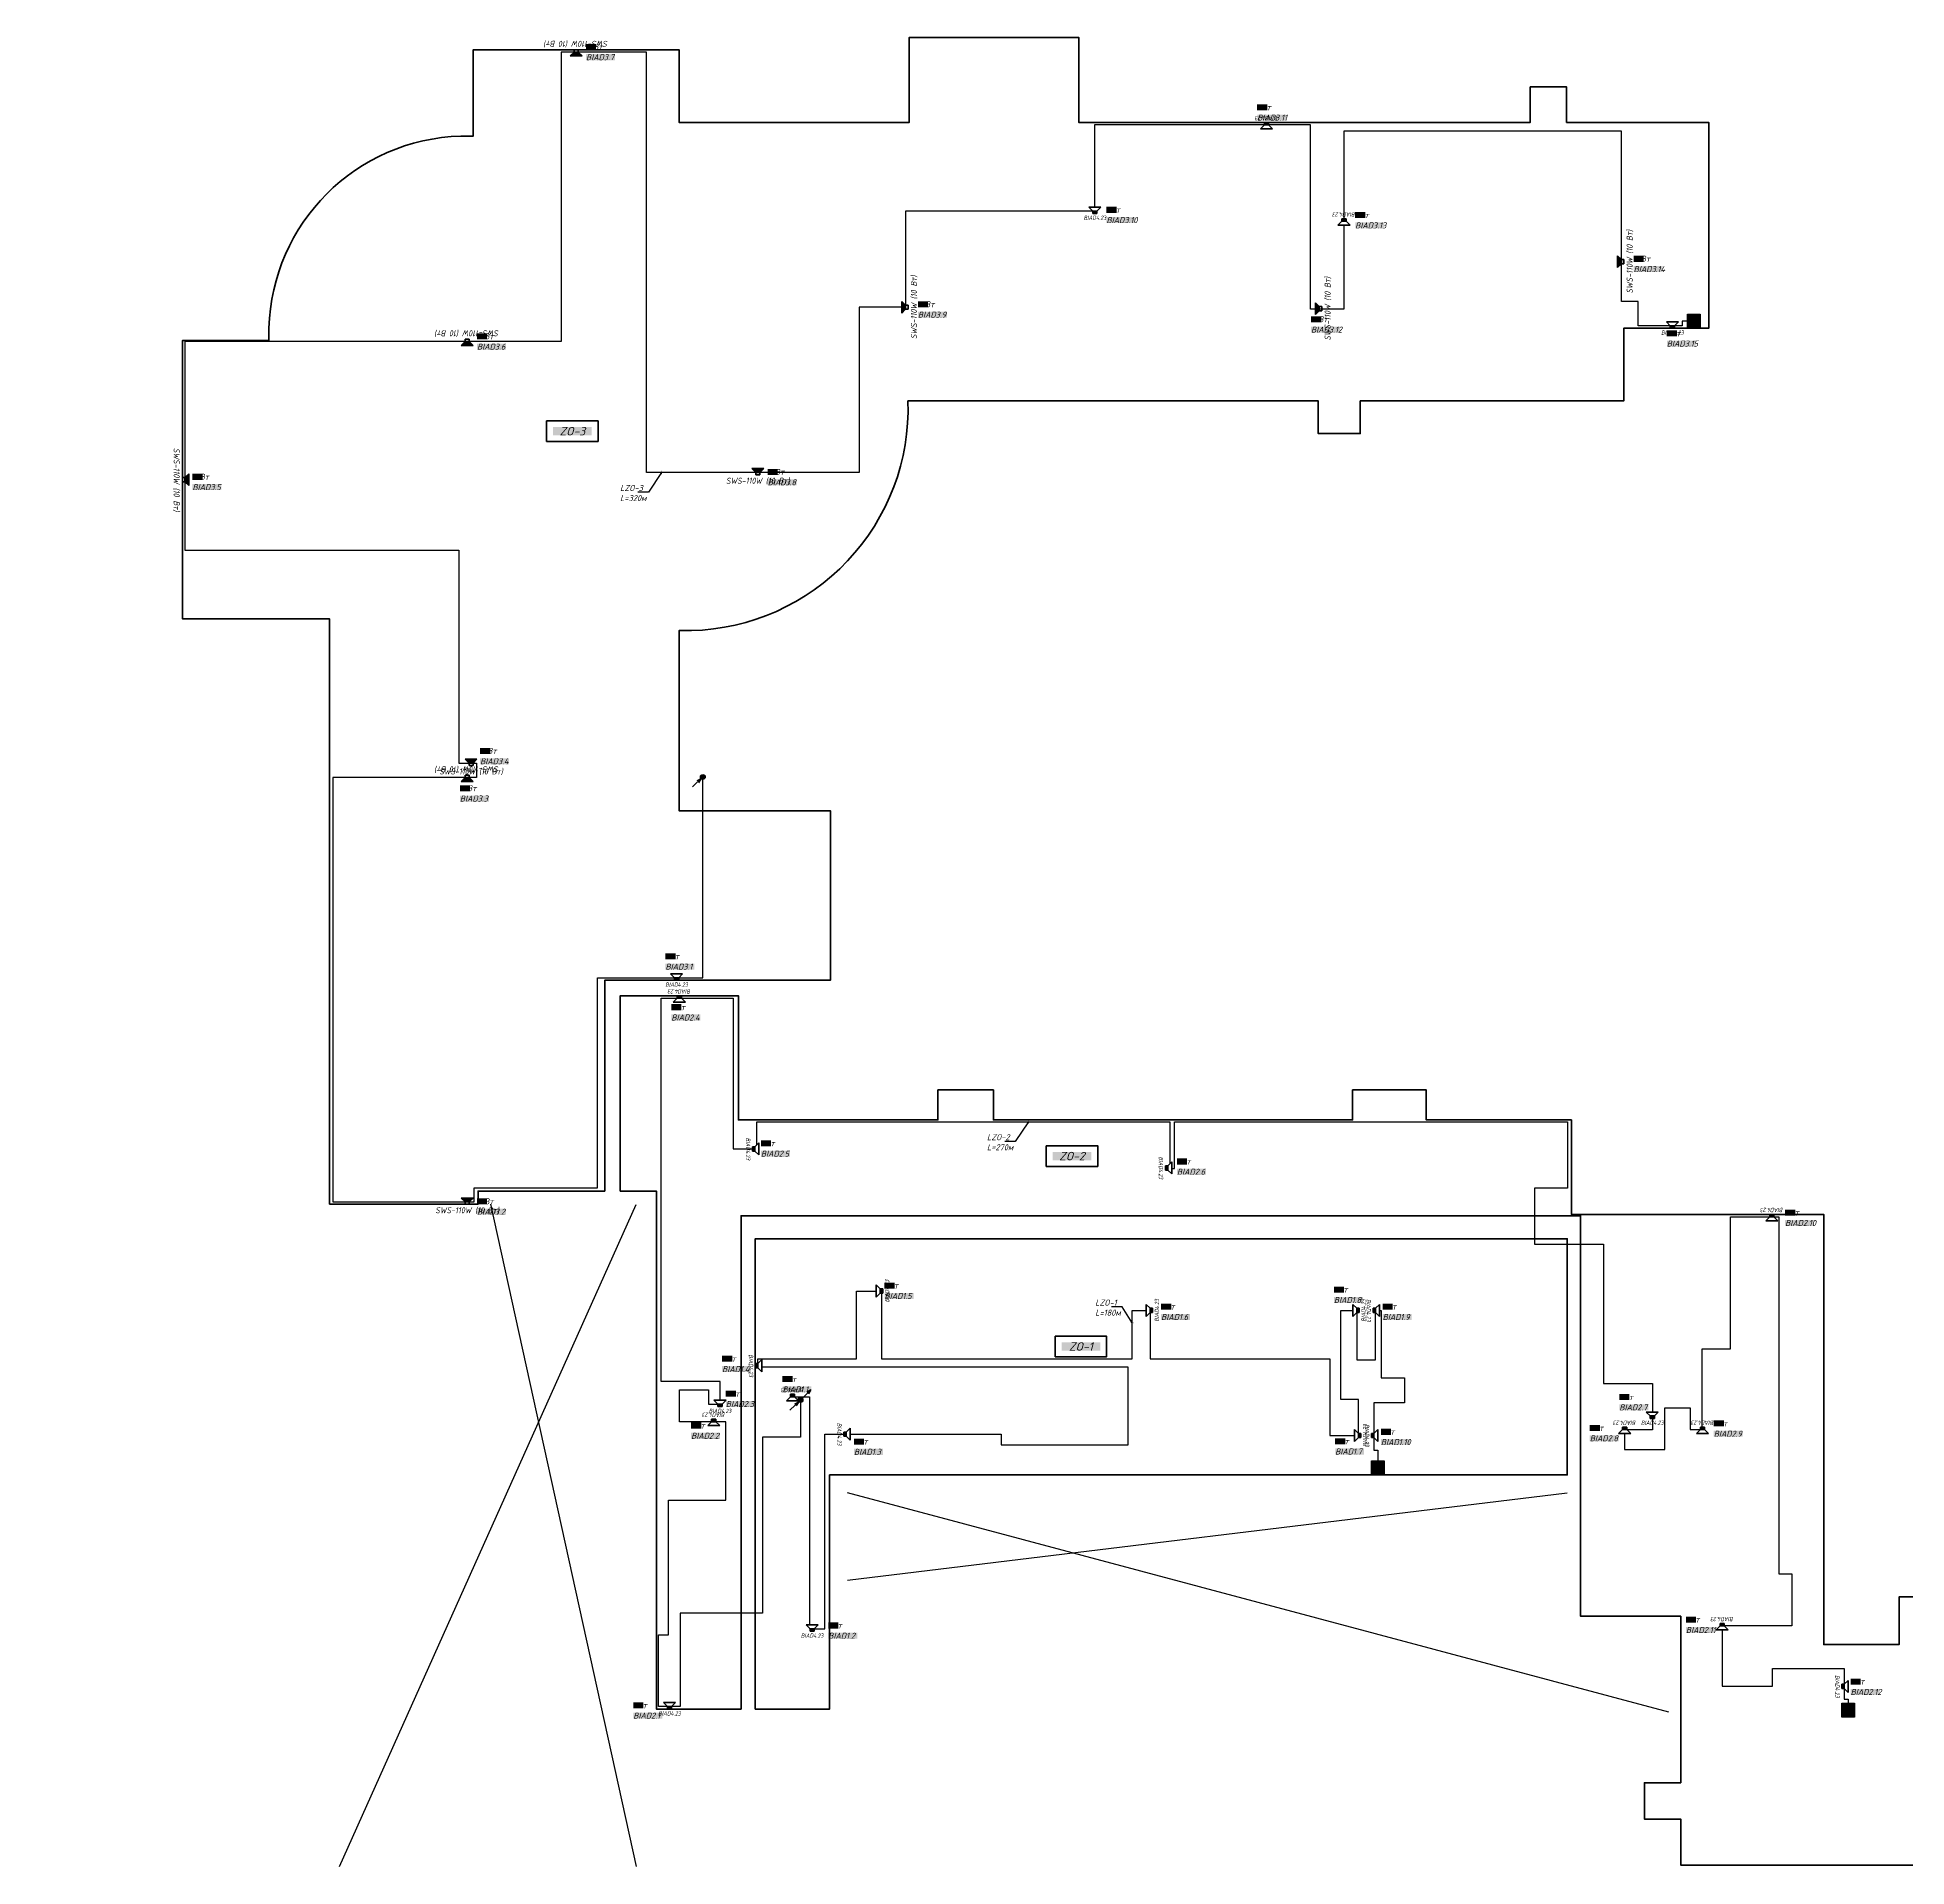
# Model space of a CAD drawing. Extents: x -36024 to 901374, y -269512 to -2349.
# Drawn here: x 212504 to 289678, y -123991 to -48475 of the extents above; entities that cross this region are included whole.
import ezdxf
from ezdxf import colors
from ezdxf.entities.mleader import LeaderData, LeaderLine
from ezdxf.enums import TextEntityAlignment as Align
from ezdxf.math import Vec2, Vec3

# ---------------------------------------------------------------- set-up
doc = ezdxf.new("R2010")
doc.units = 0
doc.header["$LTSCALE"] = 100
doc.set_wipeout_variables(frame=1)
doc.linetypes.add('CONTI', pattern=[0])
doc.layers.get('Defpoints').update_dxf_attribs({"color": 42})
for name, color, linetype in [('_1', 7, 'Continuous'), ('_СОУЭ_Аннотации', 7, 'Continuous'), ('ODG - Проводка', 3, 'Continuous')]:
    doc.layers.add(name, color=color, linetype=linetype)
for name, color, linetype, lineweight in [('_13_СОУЭ_линии', 5, 'Continuous', 70), ('_СОУЭ Оповещение_речевое', 7, 'Continuous', 30), ('НО Оповещатели Речь', 5, 'Continuous', 50), ('Радио', 5, 'Continuous', 30)]:
    doc.layers.add(name, color=color, linetype=linetype, lineweight=lineweight)
doc.styles.add('OlympDesign', font='isocpeui.ttf', dxfattribs={"height": 250})
doc.linetypes.add('Открыто в трубе', pattern='A,2,[1,BDG_GOST,S=1,R=0,X=0,Y=0],-4', length=6)

# ---------------------------------------------------------------- blocks, each defined once
blk = doc.blocks.new('*U74')
at = {"color": 5}
blk.add_wipeout([(-348, 366), (348, 366), (121, 140), (121, 0), (-121, 0), (-121, 140)], dxfattribs=at).dxf.layer = 'НО Оповещатели Речь'
at = {"layer": 'НО Оповещатели Речь'}
h = blk.add_hatch(color=5, dxfattribs=at)
h.dxf.hatch_style = 1
h.set_gradient(color1=(0, 0, 255), color2=(0, 0, 255), tint=1)
h.paths.add_polyline_path([(-121, 0), (121, 0), (121, 140), (-121, 140)])
at = {"layer": 'НО Оповещатели Речь', "color": 5}
for p, q in [((-121, 140), (-348, 366)), ((-348, 366), (348, 366)), ((121, 140), (-121, 140)), ((-121, 140), (-121, 0)), ((-121, 0), (121, 0)), ((121, 140), (348, 366)), ((121, 0), (121, 140))]:
    blk.add_line(p, q, dxfattribs=at)
at = {"layer": 'Defpoints', "lineweight": 50, "ltscale": 100, "style": 'OlympDesign', "width": 0.8}
blk.add_text('BIAD4.23', height=250, dxfattribs=at).set_placement((0, -250), align=Align.MIDDLE_CENTER)
blk = doc.blocks.new('*U98')
at = {"layer": 'НО Оповещатели Речь'}
h = blk.add_hatch(color=5, dxfattribs=at)
h.dxf.hatch_style = 1
h.set_gradient(color1=(0, 0, 255), color2=(0, 0, 255), rotation=351.73505, tint=1)
h.paths.add_polyline_path([(243, 256), (-243, 256), (-85, 98), (85, 98)])
at = {"linetype": 'CONTI', "lineweight": 60}
for p, q in [((-243, 256), (243, 256)), ((-85, 98), (-243, 256)), ((-85, 0), (-85, 98)), ((85, 0), (-85, 0)), ((85, 98), (85, 0))]:
    blk.add_line(p, q, dxfattribs=at)
at = {"layer": 'НО Оповещатели Речь', "color": 5}
for p, q in [((-85, 98), (-243, 256)), ((-243, 256), (243, 256)), ((85, 98), (-85, 98)), ((-85, 98), (-85, 0)), ((243, 256), (85, 98)), ((85, 98), (243, 256)), ((85, 0), (85, 98)), ((-85, 0), (85, 0))]:
    blk.add_line(p, q, dxfattribs=at)
at = {"layer": 'Defpoints', "color": 7, "lineweight": 50, "ltscale": 100, "style": 'OlympDesign', "width": 0.8}
blk.add_text('SWS-110W (10 Вт)', height=250, dxfattribs=at).set_placement((0, -244), align=Align.MIDDLE_CENTER)
blk = doc.blocks.new('*U90')
at = {"layer": 'ODG - Проводка'}
h = blk.add_hatch(color=0, dxfattribs=at)
edge = h.paths.add_edge_path()
edge.add_arc((0, 0), 50, 0, 360)
at = {"layer": 'ODG - Проводка', "color": 0}
for points in [[(0, 0), (212, 212)], [(35, 35), (85, 122)], [(35, 35), (122, 85)]]:
    blk.add_lwpolyline(points, dxfattribs=at)
blk.add_circle((0, 0), 50, dxfattribs=at)
blk = doc.blocks.new('SFT-2300-М')
at = {"true_color": 0xffffff}
h = blk.add_hatch(color=7, dxfattribs=at)
h.dxf.hatch_style = 1
h.paths.add_polyline_path([(250, 292), (-274, 292), (-274, -295), (250, -295)])
at = {"layer": '_1', "lineweight": 30}
h = blk.add_hatch(color=5, dxfattribs=at)
h.dxf.hatch_style = 1
h.paths.add_polyline_path([(177, -2, 1), (-202, -2, 1)])
at = {"color": 5, "lineweight": 30}
blk.add_lwpolyline([(-274, 292), (250, 292), (250, -295), (-274, -295)], close=True, dxfattribs=at)
blk.add_circle((-12, -2), 189, dxfattribs=at)
blk = doc.blocks.new('*U180')
at = {"layer": 'ODG - Проводка'}
h = blk.add_hatch(color=0, dxfattribs=at)
edge = h.paths.add_edge_path()
edge.add_arc((0, 0), 50, 0, 360)
at = {"layer": 'ODG - Проводка', "color": 0}
for points in [[(-212, -212), (0, 0)], [(0, 0), (212, 212)], [(35, 35), (85, 122)], [(35, 35), (122, 85)], [(-212, -212), (-162, -126)], [(-212, -212), (-126, -162)]]:
    blk.add_lwpolyline(points, dxfattribs=at)
blk.add_circle((0, 0), 50, dxfattribs=at)
blk = doc.blocks.new('_ArchTick')
at = {"color": 0, "linetype": 'ByBlock', "const_width": 0.15}
blk.add_lwpolyline([(-0.5, -0.5), (0.5, 0.5)], dxfattribs=at)

msp = doc.modelspace()

# ---------------------------------------------------------------- linework, layer by layer
at = {"layer": '_13_СОУЭ_линии', "color": 5, "lineweight": 30}
for points in [[(280626.7, -60191.1), (280417.7, -60191.1), (280417.7, -60384.4), (278592, -60384.4), (278592, -59382.3), (277900.8, -59382.3), (277900.8, -52339.8), (266444.2, -52339.8), (266444.2, -59691.4), (265067.9, -59691.4), (265067.9, -52085.2), (256152.8, -52085.2), (256152.8, -55645.2), (248351.1, -55645.2), (248351.1, -59614.8), (246427.8, -59614.8), (246427.8, -66437.1), (237648.7, -66437.1), (237648.7, -49082.5), (234129.7, -49082.5), (234129.7, -61032.5), (218596.2, -61032.5), (218596.2, -69645.3), (229909.3, -69645.3), (229909.3, -78437.1), (230630.6, -78437.1), (230630.6, -79032.4), (224707.2, -79032.4), (224707.2, -96552.1), (229947.5, -96552.1), (230539.3, -96552.1), (230539.3, -95968.4), (235628.2, -95968.4), (235628.2, -87299.4), (239978.4, -87299.4), (239978.4, -79005.6)], [(244008, -104729.3), (244008, -106267.5), (242444.7, -106267.5), (242444.7, -113528.6), (239043.8, -113528.6), (239043.8, -117384.9), (238152.6, -117384.9), (238152.6, -114421.6), (238558.8, -114421.6), (238558.8, -108857.2), (240924.5, -108857.2), (240924.5, -105623.2), (239018.5, -105623.2), (239018.5, -104309.9), (240206.8, -104309.9), (240206.8, -104900.1), (240699.4, -104900.1), (240699.4, -103963.1), (238263.5, -103963.1), (238263.5, -88140.2), (241231.9, -88140.2), (241231.9, -94362.3), (242202.9, -94362.3), (242202.9, -93239), (259257, -93239), (259257, -95170.9), (259450.9, -95170.9), (259450.9, -93239), (275683.3, -93239), (275683.3, -95977.4), (274307.7, -95977.4), (274307.7, -98293.6), (277167.2, -98293.6), (277167.2, -104049.5), (279187.4, -104049.5), (279187.4, -105959.4), (278034.1, -105959.4), (278034.1, -106777), (279699.9, -106777), (279699.9, -105054.4), (280737.6, -105054.4), (280737.6, -105946.3), (281243.3, -105946.3), (281243.3, -102621.4), (282406.2, -102621.4), (282406.2, -97164.5), (284408.5, -97164.5), (284408.5, -111898.4), (284942.4, -111898.4), (284942.4, -114051.4), (282062.5, -114051.4), (282062.5, -116546.2), (284138.9, -116546.2), (284138.9, -115816.9), (287100.9, -115816.9), (287100.9, -117081.4), (287259.9, -117081.4), (287259.9, -117240.7)], [(244008, -104729.3), (243677.7, -104729.3), (243677.7, -104594.1), (244379, -104594.1), (244379, -114175.4), (245013, -114175.4), (245013, -106137.2), (252299.6, -106137.2), (252299.6, -106572.1), (257542.2, -106572.1), (257542.2, -103377.6), (242246.5, -103377.6), (242246.5, -103034), (246327.4, -103034), (246327.4, -100228.4), (247359.4, -100228.4), (247359.4, -103034), (257709, -103034), (257709, -101029.5), (258446.8, -101029.5), (258446.8, -103034), (265861.1, -103034), (265861.1, -106193.6), (267044.3, -106193.6), (267044.3, -104712.3), (266323.8, -104712.3), (266323.8, -101029.5), (266977.7, -101029.5), (266977.7, -103065.7), (267749.4, -103065.7), (267749.4, -101029.5), (267990.3, -101029.5), (267990.3, -103814.1), (268947.1, -103814.1), (268947.1, -104843.2), (267679.8, -104843.2), (267679.8, -106794.9), (267841.6, -106794.9), (267841.6, -107233.4)]]:
    msp.add_lwpolyline(points, dxfattribs=at)
at = {"layer": '_СОУЭ_Аннотации', "color": 67, "linetype": 'CONTI', "lineweight": 60, "ltscale": 100, "true_color": 0x727430}
msp.add_lwpolyline([(224568.4, -96649.8), (230697.4, -96649.8), (230697.4, -96104.5), (235928.4, -96104.5), (235928.4, -87399.8), (245248.5, -87399.8), (245248.5, -80399.8), (238998.4, -80399.8), (238998.4, -72966.1), (239508.4, -72966.1, 0.4162642), (248448.2, -63484.8), (265388.5, -63484.8), (265388.5, -64833.2), (267118.5, -64833.2), (267118.5, -63484.8), (277998.5, -63484.8), (277998.5, -60484.8), (281508.5, -60484.8), (281508.5, -51984.8), (275642.2, -51984.8), (275642.2, -50516.4), (274141, -50516.4), (274141, -51984.8), (255498.5, -51984.8), (255498.5, -48474.8), (248498.5, -48474.8), (248498.5, -51984.8), (238998.5, -51984.8), (238998.5, -48984.8), (230498.5, -48984.8), (230498.5, -52551.5), (229988.5, -52551.5, 0.3984072), (222065.2, -60474.8), (222065.2, -60984.8), (218498.5, -60984.8), (218498.5, -72484.8), (224568.4, -72484.8)], format="xyb", close=True, dxfattribs=at)
at = {"layer": '_СОУЭ_Аннотации', "color": 1, "linetype": 'CONTI', "lineweight": 60, "ltscale": 100}
for points in [[(233528.5, -64308.3), (235654.7, -64308.3), (235654.7, -65156.9), (233528.5, -65156.9)], [(254154, -94234.4), (256280.2, -94234.4), (256280.2, -95082.9), (254154, -95082.9)], [(254524.3, -102092.7), (256650.5, -102092.7), (256650.5, -102941.2), (254524.3, -102941.2)]]:
    msp.add_lwpolyline(points, close=True, dxfattribs=at)
at = {"layer": '_СОУЭ_Аннотации', "color": 67, "linetype": 'CONTI', "lineweight": 60, "ltscale": 100, "true_color": 0x727430}
for points in [[(241557.4, -117485.2), (238062.1, -117485.2), (238062.1, -96104.5), (236568.4, -96104.5), (236568.4, -88039.8), (241448.4, -88039.8), (241448.4, -93167.9), (249683.6, -93167.9), (249683.6, -91926.5), (251973.8, -91926.3), (251973.8, -93167.9), (266803.6, -93167.9), (266803.6, -91926.4), (269844.7, -91926.2), (269844.7, -93167.9), (275837.1, -93167.9), (275837.1, -97064.2), (286254.1, -97064.2), (286254.1, -114825.5), (289368.5, -114825.5), (289368.5, -112855.3), (292208.5, -112855.3)], [(292910.4, -123928.8), (280355.2, -123928.8), (280355.2, -122027.2), (278855.8, -122027.2), (278855.8, -120526), (280355.2, -120526), (280355.2, -113656.7), (276219.8, -113656.7), (276219.8, -97124.4), (241558.6, -97124.4), (241558.6, -117485.2)], [(242142.3, -117485.2), (242142.3, -98072.4), (275669, -98072.4), (275669, -107820.9), (245213.2, -107820.9), (245213.2, -117485.2), (242142.3, -117485.2)]]:
    msp.add_lwpolyline(points, dxfattribs=at)
at = {"layer": 'Defpoints', "lineweight": 30}
for points in [[(224975.4, -123991), (237230.4, -96653.4)], [(231207.4, -96649.8), (237230.7, -123991)], [(279858.3, -117614.6), (245944.3, -108555.8)], [(245944.3, -112170.4), (275669, -108555.8)]]:
    msp.add_lwpolyline(points, dxfattribs=at)

# ---------------------------------------------------------------- block references
for p in [(280901.1, -60189.5), (267853.8, -107525.5), (287272.1, -117532.9)]:
    msp.add_blockref('SFT-2300-М', p)
at = {"layer": '_СОУЭ Оповещение_речевое', "color": 4, "lineweight": 50}
for p, rotation in [((234748.5, -48984.8), 180), ((277998.5, -57734.8), 89.99999999999999), ((248448.8, -59615.2, 2), 89.99999999999999), ((265528.1, -59675.2, 1), 89.99999999999999), ((230248.5, -60934.8), 180), ((218498.5, -66734.8), 270), ((230246.6, -78934.7, -0.7), 180)]:
    msp.add_blockref('*U98', p, dxfattribs=dict(at, rotation=rotation))
for p in [(242248.5, -66534.8), (230408.5, -78534.8, -0.7), (230248.4, -96649.8)]:
    msp.add_blockref('*U98', p, dxfattribs=at)
at = {"layer": 'Радио', "xscale": 2, "yscale": 2, "zscale": 2, "rotation": 178.7329526101915}
for name, p in [('*U90', (239978.4, -79005.6)), ('*U180', (244008, -104729.3))]:
    msp.add_blockref(name, p, dxfattribs=at)

# ---------------------------------------------------------------- texts
at = {"layer": '_СОУЭ_Аннотации', "color": 7, "linetype": 'Открыто в трубе', "lineweight": 60, "ltscale": 100, "style": 'OlympDesign', "bg_fill": 1, "box_fill_scale": 1, "bg_fill_color": 7, "bg_fill_true_color": 16777215, "bg_fill_transparency": 0}
for s, insert, char_height, width, attachment_point in [('10Вт', (235154.5, -48741.2, 0), 250, 418.76, 1), ('10Вт', (278404.5, -57491.2, 0), 250, 418.76, 1), ('10Вт', (248854.8, -59371.5, 2), 250, 418.76, 1), ('10Вт', (265088.1, -59988.3, 1), 250, 418.76, 1), ('10Вт', (230654.5, -60691.2, 0), 250, 418.76, 1), ('ZO-3', (234591.6, -64732.6), 350, 1602.162, 5), ('10Вт', (242654.5, -66291.2, 0), 250, 418.76, 1), ('10Вт', (218904.5, -66491.2, 0), 250, 418.76, 1), ('10Вт', (230780.3, -77806.4, -0.7), 250, 418.76, 1), ('10Вт', (229946.5, -79347.1, -0.7), 250, 418.76, 1), ('6Вт', (238432, -86288.3, 0), 250, 418.76, 1), ('ZO-2', (255217.1, -94658.6), 350, 1602.162, 5), ('10Вт', (230654.4, -96406.2, 0), 250, 418.76, 1), ('ZO-1', (255587.4, -102516.9), 350, 1602.162, 5), ('3Вт', (240772.8, -102900.9, 0), 250, 418.76, 1), ('6Вт', (277816.2, -104481.5, 0), 250, 418.76, 1), ('3Вт', (276594.1, -105760.2, 0), 250, 418.76, 1), ('3Вт', (280564.8, -113673.3, 0.7), 250, 418.76, 1), ('3Вт', (237105.1, -117207.5, 0), 250, 418.76, 1)]:
    msp.add_mtext(s, dxfattribs=dict(at, insert=insert, char_height=char_height, width=width, attachment_point=attachment_point))
at = {"layer": '_СОУЭ_Аннотации', "char_height": 250, "width": 1197.062, "attachment_point": 1, "style": 'OlympDesign', "bg_fill": 1, "box_fill_scale": 1, "bg_fill_color": 7, "bg_fill_true_color": 16777215, "bg_fill_transparency": 0}
for s, insert in [('BIAD3.7', (235156.9, -49166.5, 0)), ('BIAD3.14', (278406.9, -57916.5, 0)), ('BIAD3.9', (248857.2, -59796.9, 2)), ('BIAD3.12', (265090.4, -60413.7, 1)), ('BIAD3.6', (230656.9, -61116.5, 0)), ('BIAD3.5', (218906.9, -66916.5, 0)), ('BIAD3.8', (242656.9, -66716.5, 0)), ('BIAD3.4', (230782.6, -78231.8, -0.7)), ('BIAD3.3', (229948.9, -79772.5, -0.7)), ('BIAD2.4', (238679.8, -88810.9, 0)), ('BIAD3.2', (230656.8, -96831.5, 0))]:
    msp.add_mtext(s, dxfattribs=dict(at, insert=insert))

# ---------------------------------------------------------------- leaders
at = {"layer": '_13_СОУЭ_линии', "color": 18, "linetype": 'CONTI', "lineweight": 18, "ltscale": 100, "true_color": 0x000000}
ml = msp.add_multileader_mtext('Standard', dxfattribs=at)
ml.set_content('АЛС 1.1 раздела АПС\\P(см. раздел "ИОС5.5.1")', color=(0, 0, 0), style='OlympDesign')
ml.set_leader_properties(color=256, linetype='ByLayer', lineweight=-1)
ml.build(insert=Vec2(0, 0))
ml.multileader.update_dxf_attribs({"text_left_attachment_type": 6, "text_right_attachment_type": 6, "dogleg_length": 2, "arrow_head_size": 200, "scale": 100})
ctx = ml.context
ctx.base_point, ctx.scale, ctx.char_height, ctx.arrow_head_size, ctx.landing_gap_size, ctx.plane_origin = Vec3(43391.2, -92119.4), 100, 250, 200, 0, Vec3(54855.3, -82979)
ctx.left_attachment, ctx.right_attachment = 6, 6
notes = []
notes.append((ctx, [(0, (1, 1, 0), (47312, -92119.4), (-1, 0), 200, [(0, [(48521.7, -90079.1), (47667.7, -90245.7)], 0, [])])]))
ctx.mtext.insert, ctx.mtext.width, ctx.mtext.flow_direction = Vec3(43391.2, -91794.4), 4773.885, 5
for ctx, leaders in notes:
    for number, flags, end, landing, length, lines in leaders:
        leader = LeaderData()
        leader.index, (leader.has_last_leader_line, leader.has_dogleg_vector, leader.attachment_direction) = number, flags
        leader.last_leader_point, leader.dogleg_vector, leader.dogleg_length = Vec3(end), Vec3(landing), length
        for number, points, colour, breaks in lines:
            line = LeaderLine()
            line.index, line.vertices, line.color, line.breaks = number, Vec3.list(points), colors.encode_raw_color(colour), breaks
            leader.lines.append(line)
        ctx.leaders.append(leader)

# ---------------------------------------------------------------- next in the draw order: block references
at = {"layer": '_СОУЭ Оповещение_речевое', "color": 4, "lineweight": 50, "xscale": 0.71930163509888, "yscale": 0.71930163509888, "zscale": 0.71930163509888}
for p, rotation in [((263248.5, -51984.8), 180), ((266448.5, -55965.5, 2), 180), ((239008.4, -88039.8), 180), ((242027, -94362.3), 270), ((259072.7, -95146.1), 270), ((284112.1, -97064.2), 180), ((247403, -100228.4), 90), ((258547.2, -101029.5), 90), ((267649, -101029.5), 270), ((242146.1, -103312.3), 270), ((243677.7, -104493.7), 180), ((240428.5, -105522.8), 180), ((278039.1, -105850.5), 180), ((281252.7, -105848.7), 180), ((245795.7, -106137.2), 270), ((267144.7, -106193.6), 90), ((282062.5, -113951, 0.7), 180), ((286996.8, -116552), 270)]:
    msp.add_blockref('*U74', p, dxfattribs=dict(at, rotation=rotation))
for p in [(256163.3, -55745.5, 2), (280008.5, -60484.8), (279175.1, -105488.2), (244490.4, -114275.8), (238602.8, -117485.2)]:
    msp.add_blockref('*U74', p, dxfattribs=at)

# ---------------------------------------------------------------- next in the draw order: leaders
ml = msp.add_multileader_mtext('Standard')
ml.set_content('LZO-3^JL=320м', color=256, style='OlympDesign')
ml.set_leader_properties(color=256, linetype='ByLayer', lineweight=-1)
ml.set_arrow_properties(name='ARCHTICK')
ml.build(insert=Vec2(0, 0))
ml.multileader.update_dxf_attribs({"text_left_attachment_type": 6, "text_right_attachment_type": 6, "dogleg_length": 50, "arrow_head_size": 100})
ctx = ml.context
ctx.base_point, ctx.char_height, ctx.arrow_head_size, ctx.landing_gap_size, ctx.plane_origin = Vec3(236561.1, -67252.6), 250, 100, 0, Vec3(238104.6, -66106.2)
ctx.left_attachment, ctx.right_attachment = 6, 6
notes = []
notes.append((ctx, [(0, (1, 1, 0), (237730.8, -67252.6), (-1, 0), 50, [(0, [(238271, -66437.1)], 0, [])])]))
ctx.mtext.insert, ctx.mtext.width, ctx.mtext.flow_direction = Vec3(236561.1, -66952.6), 383.666, 5
ctx.mtext.has_bg_fill, ctx.mtext.bg_color, ctx.mtext.bg_scale_factor, ctx.mtext.bg_transparency, ctx.mtext.use_window_bg_color = 1, -1027028792, 1.5, 0, 1
ml = msp.add_multileader_mtext('Standard')
ml.set_content('LZO-2^JL=270м', color=256, style='OlympDesign')
ml.set_leader_properties(color=256, linetype='ByLayer', lineweight=-1)
ml.set_arrow_properties(name='ARCHTICK')
ml.build(insert=Vec2(0, 0))
ml.multileader.update_dxf_attribs({"text_left_attachment_type": 6, "text_right_attachment_type": 6, "dogleg_length": 50, "arrow_head_size": 100})
ctx = ml.context
ctx.base_point, ctx.char_height, ctx.arrow_head_size, ctx.landing_gap_size, ctx.plane_origin = Vec3(251707.4, -94054.4), 250, 100, 0, Vec3(253250.9, -92908.1)
ctx.left_attachment, ctx.right_attachment = 6, 6
notes.append((ctx, [(0, (1, 1, 0), (252877.1, -94054.4), (-1, 0), 50, [(0, [(253417.4, -93239)], 0, [])])]))
ctx.mtext.insert, ctx.mtext.width, ctx.mtext.flow_direction = Vec3(251707.4, -93754.4), 383.666, 5
ctx.mtext.has_bg_fill, ctx.mtext.bg_color, ctx.mtext.bg_scale_factor, ctx.mtext.bg_transparency, ctx.mtext.use_window_bg_color = 1, -1027028792, 1.5, 0, 1
ml = msp.add_multileader_mtext('Standard')
ml.set_content('LZO-1^JL=180м', color=256, style='OlympDesign')
ml.set_leader_properties(color=256, linetype='ByLayer', lineweight=-1)
ml.set_arrow_properties(name='ARCHTICK')
ml.build(insert=Vec2(0, 0))
ml.multileader.update_dxf_attribs({"text_left_attachment_type": 6, "text_right_attachment_type": 6, "dogleg_length": 50, "arrow_head_size": 100})
ctx = ml.context
ctx.base_point, ctx.char_height, ctx.arrow_head_size, ctx.landing_gap_size, ctx.plane_origin = Vec3(256176.4, -100881.2), 250, 100, 0, Vec3(257542.5, -101204.9)
ctx.left_attachment, ctx.right_attachment = 6, 6
notes.append((ctx, [(0, (1, 1, 0), (257294.2, -100881.2), (-1, 0), 50, [(0, [(257709, -101535.8)], 0, [])])]))
ctx.mtext.insert, ctx.mtext.width, ctx.mtext.flow_direction = Vec3(256176.4, -100581.2), 383.666, 5
ctx.mtext.has_bg_fill, ctx.mtext.bg_color, ctx.mtext.bg_scale_factor, ctx.mtext.bg_transparency, ctx.mtext.use_window_bg_color = 1, -1027028792, 1.5, 0, 1
for ctx, leaders in notes:
    for number, flags, end, landing, length, lines in leaders:
        leader = LeaderData()
        leader.index, (leader.has_last_leader_line, leader.has_dogleg_vector, leader.attachment_direction) = number, flags
        leader.last_leader_point, leader.dogleg_vector, leader.dogleg_length = Vec3(end), Vec3(landing), length
        for number, points, colour, breaks in lines:
            line = LeaderLine()
            line.index, line.vertices, line.color, line.breaks = number, Vec3.list(points), colors.encode_raw_color(colour), breaks
            leader.lines.append(line)
        ctx.leaders.append(leader)

# ---------------------------------------------------------------- next in the draw order: block references
for p in [(238893.5, -87399.8), (240687.8, -105000.5)]:
    msp.add_blockref('*U74', p, dxfattribs=at)
for p, rotation in [((267078.1, -101029.5), 90), ((267579.4, -106193.5), 270)]:
    msp.add_blockref('*U74', p, dxfattribs=dict(at, rotation=rotation))

# ---------------------------------------------------------------- next in the draw order: texts
at = {"layer": '_СОУЭ_Аннотации', "color": 7, "linetype": 'Открыто в трубе', "lineweight": 60, "ltscale": 100, "char_height": 250, "width": 418.76, "attachment_point": 1, "style": 'OlympDesign', "bg_fill": 1, "box_fill_scale": 1, "bg_fill_color": 7, "bg_fill_true_color": 16777215, "bg_fill_transparency": 0}
for s, insert in [('3Вт', (262863.1, -51237.5, 0)), ('3Вт', (256640.6, -55467.8, 2)), ('3Вт', (266908.5, -55687.8, 2)), ('3Вт', (279775.7, -60564, 0)), ('6Вт', (238677.4, -88385.6, 0)), ('6Вт', (242374.6, -94008.1, 0)), ('6Вт', (259550.5, -94755.6, 0)), ('6Вт', (284658.4, -96869.8, 0)), ('3Вт', (247477.5, -99884.3, 0)), ('3Вт', (258896.8, -100751.8, 0)), ('3Вт', (268042.5, -100751.8, 0)), ('6Вт', (243264.6, -103738.4, 0)), ('3Вт', (281712.7, -105570.9, 0)), ('6Вт', (246215.6, -106317.7, 0)), ('3Вт', (266082.3, -106304.5, 0)), ('3Вт', (245154.2, -113911.6, 0)), ('6Вт', (287362.9, -116232.3, 0))]:
    msp.add_mtext(s, dxfattribs=dict(at, insert=insert))
at = {"layer": '_СОУЭ_Аннотации', "char_height": 250, "width": 1197.062, "attachment_point": 1, "style": 'OlympDesign', "bg_fill": 1, "box_fill_scale": 1, "bg_fill_color": 7, "bg_fill_true_color": 16777215, "bg_fill_transparency": 0}
for s, insert in [('BIAD3.11', (262865.5, -51662.9, 0)), ('BIAD3.10', (256643, -55893.2, 2)), ('BIAD3.13', (266910.9, -56113.2, 2)), ('BIAD3.15', (279778, -60989.4, 0)), ('BIAD2.5', (242377, -94433.5, 0)), ('BIAD2.6', (259552.8, -95180.9, 0)), ('BIAD2.10', (284660.8, -97295.2, 0)), ('BIAD1.5', (247479.8, -100309.7, 0)), ('BIAD1.6', (258899.2, -101177.1, 0)), ('BIAD1.9', (268044.8, -101177.1, 0)), ('BIAD1.4', (240775.1, -103326.3, 0)), ('BIAD1.1', (243266.9, -104163.8, 0)), ('BIAD2.7', (277818.5, -104906.8, 0)), ('BIAD2.2', (239495.8, -106081.1, 0)), ('BIAD2.8', (276596.4, -106185.5, 0)), ('BIAD2.9', (281715, -105996.3, 0)), ('BIAD1.3', (246217.9, -106743.1, 0)), ('BIAD2.11', (280567.2, -114098.6, 0.7)), ('BIAD1.2', (245156.6, -114337, 0)), ('BIAD2.12', (287365.3, -116657.6, 0)), ('BIAD2.1', (237107.4, -117632.9, 0))]:
    msp.add_mtext(s, dxfattribs=dict(at, insert=insert))

# ---------------------------------------------------------------- next in the draw order: texts
for s, insert in [('BIAD3.1', (238434.3, -86713.7, 0)), ('BIAD1.8', (266034.9, -100472.5, 0)), ('BIAD2.3', (240927.7, -104769, 0)), ('BIAD1.10', (267972.5, -106341.2, 0)), ('BIAD1.7', (266084.7, -106729.9, 0))]:
    msp.add_mtext(s, dxfattribs=dict(at, insert=insert))
at = {"layer": '_СОУЭ_Аннотации', "color": 7, "linetype": 'Открыто в трубе', "lineweight": 60, "ltscale": 100, "char_height": 250, "width": 418.76, "attachment_point": 1, "style": 'OlympDesign', "bg_fill": 1, "box_fill_scale": 1, "bg_fill_color": 7, "bg_fill_true_color": 16777215, "bg_fill_transparency": 0}
for insert in [(266032.6, -100047.2, 0), (240925.4, -104343.7, 0), (239493.5, -105655.8, 0), (267970.1, -105915.8, 0)]:
    msp.add_mtext('3Вт', dxfattribs=dict(at, insert=insert))

doc.saveas('drawing.dxf')
